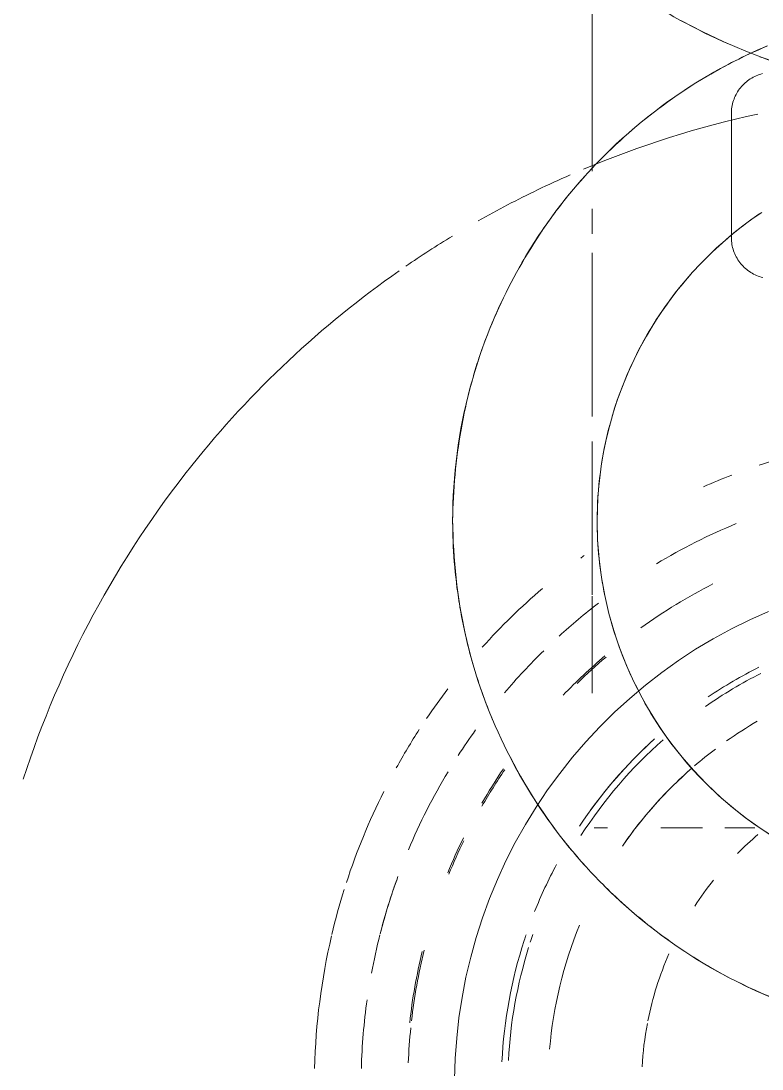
# Model space of a CAD drawing. Header units: millimetres. Extents: x -4000 to 187956, y -58990 to 162485.
# Drawn here: x 158713.2 to 158749.1, y 1749.3 to 1800.1 of the extents above; entities that cross this region are included whole.
import ezdxf

# ---------------------------------------------------------------- set-up
doc = ezdxf.new("R2010")
doc.units = ezdxf.units.MM
doc.layers.add('P-SANR-FIXT', color=6, linetype='Continuous', lineweight=9)

# ---------------------------------------------------------------- blocks, each defined once
blk = doc.blocks.new('C307 - C307-V895-FFS - TANG 1')
at = {"layer": 'P-SANR-FIXT', "color": 90}
for p, q in [((24.874, 148.735), (24.904, 149.731)), ((24.803, 147.742), (24.874, 148.735)), ((24.693, 146.752), (24.803, 147.742)), ((23.555, 141.911), (23.86, 142.859)), ((23.213, 140.975), (23.555, 141.911)), ((23.213, 140.975), (23.555, 141.911)), ((22.834, 140.054), (23.213, 140.975)), ((22.834, 140.054), (23.213, 140.975)), ((22.418, 139.149), (22.834, 140.054)), ((22.418, 139.149), (22.834, 140.054)), ((21.966, 138.261), (22.418, 139.149)), ((21.479, 137.392), (21.966, 138.261)), ((10.359, 137.555), (11.816, 137.555)), ((10.359, 137.555), (11.816, 137.555)), ((12.897, 137.555), (14.914, 137.555)), ((12.897, 137.555), (14.914, 137.555)), ((17.5, 137.555), (18.153, 137.555)), ((20.957, 136.543), (21.479, 137.392)), ((20.957, 136.543), (21.479, 137.392)), ((20.403, 135.716), (20.957, 136.543)), ((20.403, 135.716), (20.957, 136.543)), ((19.815, 134.912), (20.403, 135.716)), ((19.196, 134.131), (19.815, 134.912)), ((18.546, 133.376), (19.196, 134.131)), ((17.866, 132.648), (18.546, 133.376)), ((17.158, 131.947), (17.866, 132.648)), ((17.158, 131.947), (17.866, 132.648)), ((16.422, 131.276), (17.158, 131.947)), ((16.422, 131.276), (17.158, 131.947)), ((15.661, 130.634), (16.422, 131.276)), ((15.661, 130.634), (16.422, 131.276)), ((14.874, 130.023), (15.661, 130.634)), ((14.874, 130.023), (15.661, 130.634)), ((18.24, 127.727), (18.24, 131.017)), ((14.063, 129.444), (14.874, 130.023)), ((14.063, 129.444), (14.874, 130.023)), ((13.23, 128.899), (14.063, 129.444)), ((13.23, 128.899), (14.063, 129.444)), ((12.375, 128.386), (13.23, 128.899)), ((12.375, 128.386), (13.23, 128.899)), ((11.501, 127.909), (12.375, 128.386)), ((11.501, 127.909), (12.375, 128.386)), ((10.608, 127.467), (11.501, 127.909)), ((10.608, 127.467), (11.501, 127.909)), ((18.24, 126.317), (18.24, 127.727)), ((9.699, 127.06), (10.608, 127.467)), ((9.699, 127.06), (10.608, 127.467)), ((18.24, 118.822), (18.24, 126.264)), ((18.24, 109.688), (18.24, 117.61)), ((18.24, 107.554), (18.24, 108.758))]:
    blk.add_line(p, q, dxfattribs=at)
at = {"layer": 'P-SANR-FIXT', "color": 250}
blk.add_line((11.5, 102.937), (11.5, 108.937), dxfattribs=at)
at = {"layer": 'P-SANR-FIXT', "color": 254}
blk.add_line((18.24, 94.245), (18.24, 105.726), dxfattribs=at)
at = {"layer": 'P-SANR-FIXT', "color": 90, "flags": 128}
for points in [[(24.354, 144.789), (24.543, 145.767), (24.693, 146.752), (24.803, 147.742), (24.874, 148.735), (24.904, 149.731)], [(24.354, 144.789), (24.543, 145.767), (24.693, 146.752)], [(23.555, 141.911), (23.86, 142.859), (24.126, 143.819), (24.354, 144.789)], [(23.86, 142.859), (24.126, 143.819), (24.354, 144.789)], [(21.479, 137.392), (21.966, 138.261), (22.418, 139.149)], [(17.866, 132.648), (18.546, 133.376), (19.196, 134.131), (19.815, 134.912), (20.403, 135.716)]]:
    blk.add_lwpolyline(points, dxfattribs=at)
at = {"layer": 'P-SANR-FIXT', "color": 250, "flags": 128}
for points in [[(9.975, 110.88), (10.053, 110.859), (10.129, 110.836), (10.205, 110.809), (10.279, 110.779), (10.352, 110.747), (10.424, 110.711), (10.494, 110.673), (10.562, 110.632), (10.629, 110.588), (10.694, 110.541), (10.758, 110.492), (10.819, 110.441), (10.878, 110.387), (10.935, 110.331), (10.989, 110.272), (11.041, 110.211), (11.091, 110.149), (11.138, 110.084), (11.183, 110.018), (11.225, 109.95), (11.264, 109.88), (11.3, 109.808), (11.334, 109.736), (11.364, 109.662), (11.392, 109.587), (11.416, 109.511), (11.437, 109.433), (11.456, 109.356), (11.471, 109.277), (11.483, 109.198), (11.492, 109.118), (11.497, 109.039), (11.5, 108.959), (11.5, 108.937)], [(11.5, 102.937), (11.498, 102.857), (11.494, 102.777), (11.486, 102.698), (11.474, 102.618), (11.46, 102.54), (11.443, 102.462), (11.422, 102.384), (11.398, 102.308), (11.372, 102.233), (11.342, 102.158), (11.31, 102.085), (11.274, 102.014), (11.236, 101.943), (11.195, 101.875), (11.151, 101.808), (11.104, 101.743), (11.055, 101.68), (11.004, 101.618), (10.95, 101.559), (10.893, 101.502), (10.835, 101.448), (10.774, 101.396), (10.712, 101.346), (10.647, 101.299), (10.581, 101.254), (10.512, 101.212), (10.443, 101.173), (10.371, 101.137), (10.299, 101.104), (10.225, 101.073), (10.15, 101.046), (10.073, 101.021), (9.996, 101)], [(13.944, 98.428), (12.916, 98.965), (11.867, 99.461), (10.8, 99.914), (9.715, 100.324), (8.614, 100.691), (7.5, 101.013), (6.374, 101.291), (5.237, 101.523), (4.092, 101.71), (2.941, 101.85), (1.785, 101.945), (0.626, 101.993), (0, 102)]]:
    blk.add_lwpolyline(points, dxfattribs=at)
at = {"layer": 'P-SANR-FIXT', "color": 90}
for radius, start, end in [(15.849, 349.2116, 356.8719), (15.849, 349.2116, 356.8719), (22.642, 342, 357.2016), (22.642, 342, 357.2016), (22.642, 342, 357.2016), (27.17, 354.1649, 357.7653), (29.434, 351.9531, 358.4583), (31.698, 346.8463, 358.5684), (31.698, 346.8463, 358.5684), (22.332, 342.695, 356.9824), (20.377, 337.6752, 355.1677), (15.849, 336.3786, 348.7322), (15.849, 336.3786, 348.7322), (27.17, 346.1201, 353.4416), (27.248, 346.299, 353.6654), (29.434, 345.7088, 349.409), (22.332, 340.9669, 342), (22.642, 341.2849, 342), (22.642, 341.2849, 342), (22.642, 341.2849, 342), (29.434, 339.951, 345.6187), (31.698, 342.6206, 346.7296), (31.698, 342.6206, 346.7296), (15.849, 321.2465, 326.8889), (15.849, 321.2465, 326.8889), (22.642, 331.8621, 338.2422), (22.642, 331.8621, 338.2422), (22.642, 331.8621, 338.2422), (31.698, 333.3653, 342), (31.698, 333.3653, 342), (27.17, 334.2, 337.9403), (27.248, 333.9385, 337.8555), (15.849, 310.109, 315), (15.849, 310.109, 315), (20.377, 311.1, 325.4276), (29.434, 328.9763, 337.2614), (22.332, 311.5262, 327.2598), (22.642, 312.2463, 326.4179), (22.642, 312.2463, 324), (22.642, 312.2463, 324), (27.17, 325.8119, 330.211), (27.248, 325.8039, 329.9553), (31.698, 327.1043, 331.0182), (31.698, 327.1043, 331.0182), (20.377, 307.0308, 310.6669), (29.434, 324.247, 327.1807), (20.377, 300.1914, 305.1563), (31.698, 322.7503, 325.9532), (22.332, 296.7909, 304.8367), (22.642, 296.6672, 303.8889), (22.642, 296.6672, 303.8889), (22.642, 296.6672, 303.8889), (27.248, 310.3077, 316.1401), (27.17, 310.2973, 314.2785), (29.434, 314.3878, 319.8273), (31.698, 310.658, 318.0202), (31.698, 310.658, 318.0202), (29.434, 307.5574, 312.3882), (27.248, 297.0501, 305.6458), (29.434, 292.5065, 300.9369), (31.698, 306, 306.3625), (31.698, 306, 306.3625), (31.698, 291.223, 293.9243), (31.698, 291.223, 293.9243), (31.698, 284.87, 288.679)]:
    blk.add_arc((0, 150), radius, start, end, dxfattribs=at)
at = {"layer": 'P-SANR-FIXT', "color": 253}
for centre, radius, start, end in [((0, 122.671), 25, 60, 78.0068), ((0, 122.671), 25, 45, 59.9574), ((0, 122.671), 18, 15, 116.7184), ((0, 122.671), 25, 26.2084, 36.6761), ((0, 122.671), 25, 9.6301, 18.0443), ((0, 122.671), 25, 336.6542, 341.9557), ((0, 122.671), 25, 318.0232, 323.3239), ((0, 73), 29, 69.5831, 90)]:
    blk.add_arc(centre, radius, start, end, dxfattribs=at)
at = {"layer": 'P-SANR-FIXT', "color": 250}
for centre, radius, start, end in [((0, 122.671), 18, 0, 180), ((0, 122.671), 25, 36.6761, 41.9768), ((0, 122.671), 25, 18.0443, 23.3458), ((0, 122.671), 18, 303.8599, 360), ((0, 73), 29, 45.4104, 66.4109)]:
    blk.add_arc(centre, radius, start, end, dxfattribs=at)
at = {"layer": 'P-SANR-FIXT', "color": 254}
for centre, radius, start, end in [((0, 150), 48.136, 321.4286, 342.0879), ((0, 122.671), 25, 0, 9.1411), ((0, 122.671), 18, 0, 11.6284), ((0, 122.671), 18, 345, 0), ((0, 122.671), 25, 345, 360), ((0, 150), 48.136, 304.9747, 321.4286), ((0, 122.671), 18, 330, 343.6106), ((0, 122.671), 25, 341.9557, 345), ((0, 122.671), 18, 318.5881, 330), ((0, 122.671), 25, 332.6197, 336.6542), ((0, 150), 48.136, 301.3096, 304.5054), ((0, 122.671), 18, 303.8599, 315), ((0, 122.671), 25, 323.3239, 330), ((0, 150), 48.136, 295.7143, 299.5866), ((0, 150), 48.136, 293.6524, 295.7143), ((0, 150), 48.136, 282.2618, 292.8013), ((0, 122.671), 25, 300.0426, 315), ((0, 122.671), 25, 292.9529, 300)]:
    blk.add_arc(centre, radius, start, end, dxfattribs=at)
at = {"layer": 'P-SANR-FIXT', "color": 250}
for points, knots in [([(42.56, 89.707), (49.426, 91.873), (62.348, 96.734), (84.838, 108.521), (106.16, 127.435), (115.965, 146.843), (119.281, 157.53)], [0, 0, 0, 0, 0.166667, 0.333333, 0.666667, 1, 1, 1, 1]), ([(-25, 122.671), (-24.982, 124.186), (-24.709, 127.134), (-23.619, 131.258), (-21.738, 135.245), (-19.247, 138.834), (-16.146, 141.906), (-12.581, 144.43), (-8.605, 146.261), (-4.887, 147.281), (-1.666, 147.657), (2.049, 147.697), (6.482, 147.019), (10.842, 145.322), (13.902, 143.506), (16.105, 141.846), (18.119, 139.964), (20.433, 137.268), (23.822, 131.682), (24.954, 126.459), (25, 122.671)], [0, 0, 0, 0, 0.055556, 0.111111, 0.166667, 0.222222, 0.277778, 0.333333, 0.388889, 0.444444, 0.479167, 0.513889, 0.583333, 0.652778, 0.6875, 0.722222, 0.756944, 0.791667, 0.861111, 1, 1, 1, 1])]:
    blk.add_open_spline(points, degree=3, knots=knots, dxfattribs=at)
blk.add_open_spline([(25, 122.671), (24.982, 121.156), (24.708, 118.208), (23.619, 114.085), (21.742, 110.102), (20.084, 107.713), (19.152, 106.603)], degree=3, dxfattribs=at)
at = {"layer": 'P-SANR-FIXT', "color": 253}
blk.add_open_spline([(19.152, 106.603), (18.221, 105.493), (16.151, 103.441), (12.942, 101.167), (10.728, 100.071), (9.793, 99.676)], degree=3, knots=[0.2222222, 0.2222222, 0.2222222, 0.2222222, 0.2777778, 0.3333333, 0.372096, 0.372096, 0.372096, 0.372096], dxfattribs=at)
blk = doc.blocks.new('C307 - C307-V948-FFS - TANG 1')
at = {"layer": 'P-SANR-FIXT', "color": 90}
for p, q in [((24.874, 148.735), (24.904, 149.731)), ((24.874, 148.735), (24.904, 149.731)), ((24.803, 147.742), (24.874, 148.735)), ((24.803, 147.742), (24.874, 148.735)), ((24.693, 146.752), (24.803, 147.742)), ((24.693, 146.752), (24.803, 147.742)), ((24.543, 145.767), (24.693, 146.752)), ((24.543, 145.767), (24.693, 146.752)), ((24.354, 144.789), (24.543, 145.767)), ((24.354, 144.789), (24.543, 145.767)), ((24.126, 143.819), (24.354, 144.789)), ((24.126, 143.819), (24.354, 144.789)), ((23.86, 142.859), (24.126, 143.819)), ((23.86, 142.859), (24.126, 143.819)), ((23.555, 141.911), (23.86, 142.859)), ((23.555, 141.911), (23.86, 142.859)), ((23.213, 140.975), (23.555, 141.911)), ((22.834, 140.054), (23.213, 140.975)), ((22.418, 139.149), (22.834, 140.054)), ((21.966, 138.261), (22.418, 139.149)), ((21.966, 138.261), (22.418, 139.149)), ((21.479, 137.392), (21.966, 138.261)), ((21.479, 137.392), (21.966, 138.261)), ((10.359, 137.555), (11.816, 137.555)), ((10.359, 137.555), (11.816, 137.555)), ((12.897, 137.555), (14.914, 137.555)), ((12.897, 137.555), (14.914, 137.555)), ((17.5, 137.555), (18.153, 137.555)), ((20.957, 136.543), (21.479, 137.392)), ((20.957, 136.543), (21.479, 137.392)), ((20.403, 135.716), (20.957, 136.543)), ((20.403, 135.716), (20.957, 136.543)), ((19.815, 134.912), (20.403, 135.716)), ((19.815, 134.912), (20.403, 135.716)), ((19.196, 134.131), (19.815, 134.912)), ((18.546, 133.376), (19.196, 134.131)), ((17.866, 132.648), (18.546, 133.376)), ((17.866, 132.648), (18.546, 133.376)), ((17.158, 131.947), (17.866, 132.648)), ((17.158, 131.947), (17.866, 132.648)), ((16.422, 131.276), (17.158, 131.947)), ((16.422, 131.276), (17.158, 131.947)), ((15.661, 130.634), (16.422, 131.276)), ((15.661, 130.634), (16.422, 131.276)), ((14.874, 130.023), (15.661, 130.634)), ((18.24, 127.727), (18.24, 131.017)), ((14.063, 129.444), (14.874, 130.023)), ((13.23, 128.899), (14.063, 129.444)), ((13.23, 128.899), (14.063, 129.444)), ((12.375, 128.386), (13.23, 128.899)), ((12.375, 128.386), (13.23, 128.899)), ((11.501, 127.909), (12.375, 128.386)), ((10.608, 127.467), (11.501, 127.909)), ((18.24, 126.317), (18.24, 127.727)), ((9.699, 127.06), (10.608, 127.467)), ((9.699, 127.06), (10.608, 127.467)), ((18.24, 118.822), (18.24, 126.264)), ((18.24, 109.688), (18.24, 117.61)), ((18.24, 107.554), (18.24, 108.758))]:
    blk.add_line(p, q, dxfattribs=at)
at = {"layer": 'P-SANR-FIXT', "color": 250}
blk.add_line((11.5, 102.937), (11.5, 108.937), dxfattribs=at)
at = {"layer": 'P-SANR-FIXT', "color": 254}
blk.add_line((18.24, 94.245), (18.24, 105.726), dxfattribs=at)
at = {"layer": 'P-SANR-FIXT', "color": 90, "flags": 128}
for points in [[(22.418, 139.149), (22.834, 140.054), (23.213, 140.975), (23.555, 141.911)], [(18.546, 133.376), (19.196, 134.131), (19.815, 134.912)], [(14.063, 129.444), (14.874, 130.023), (15.661, 130.634)], [(10.608, 127.467), (11.501, 127.909), (12.375, 128.386)]]:
    blk.add_lwpolyline(points, dxfattribs=at)
at = {"layer": 'P-SANR-FIXT', "color": 250, "flags": 128}
for points in [[(9.975, 110.88), (10.053, 110.859), (10.129, 110.836), (10.205, 110.809), (10.279, 110.779), (10.352, 110.747), (10.424, 110.711), (10.494, 110.673), (10.562, 110.632), (10.629, 110.588), (10.694, 110.541), (10.758, 110.492), (10.819, 110.441), (10.878, 110.387), (10.935, 110.331), (10.989, 110.272), (11.041, 110.211), (11.091, 110.149), (11.138, 110.084), (11.183, 110.018), (11.225, 109.95), (11.264, 109.88), (11.3, 109.808), (11.334, 109.736), (11.364, 109.662), (11.392, 109.587), (11.416, 109.511), (11.437, 109.433), (11.456, 109.356), (11.471, 109.277), (11.483, 109.198), (11.492, 109.118), (11.497, 109.039), (11.5, 108.959), (11.5, 108.937)], [(11.5, 102.937), (11.498, 102.857), (11.494, 102.777), (11.486, 102.698), (11.474, 102.618), (11.46, 102.54), (11.443, 102.462), (11.422, 102.384), (11.398, 102.308), (11.372, 102.233), (11.342, 102.158), (11.31, 102.085), (11.274, 102.014), (11.236, 101.943), (11.195, 101.875), (11.151, 101.808), (11.104, 101.743), (11.055, 101.68), (11.004, 101.618), (10.95, 101.559), (10.893, 101.502), (10.835, 101.448), (10.774, 101.396), (10.712, 101.346), (10.647, 101.299), (10.581, 101.254), (10.512, 101.212), (10.443, 101.173), (10.371, 101.137), (10.299, 101.104), (10.225, 101.073), (10.15, 101.046), (10.073, 101.021), (9.996, 101)], [(13.944, 98.428), (12.916, 98.965), (11.867, 99.461), (10.8, 99.914), (9.715, 100.324), (8.614, 100.691), (7.5, 101.013), (6.374, 101.291), (5.237, 101.523), (4.092, 101.71), (2.941, 101.85), (1.785, 101.945), (0.626, 101.993), (0, 102)]]:
    blk.add_lwpolyline(points, dxfattribs=at)
at = {"layer": 'P-SANR-FIXT', "color": 90}
for radius, start, end in [(15.849, 349.2116, 356.8719), (15.849, 349.2116, 356.8719), (22.642, 342, 357.2016), (22.642, 342, 357.2016), (22.642, 342, 357.2016), (27.17, 354.1649, 357.7653), (29.434, 351.9531, 358.4583), (31.698, 346.8463, 358.5684), (31.698, 346.8463, 358.5684), (22.332, 342.695, 356.9824), (20.377, 337.6752, 355.1677), (15.849, 336.3786, 348.7322), (15.849, 336.3786, 348.7322), (27.17, 346.1201, 353.4416), (27.248, 346.299, 353.6654), (29.434, 345.7088, 349.409), (22.332, 340.9669, 342), (22.642, 341.2849, 342), (22.642, 341.2849, 342), (22.642, 341.2849, 342), (29.434, 342, 345.6187), (31.698, 342.6206, 346.7296), (31.698, 342.6206, 346.7296), (15.849, 321.2465, 326.8889), (15.849, 321.2465, 326.8889), (22.642, 331.8621, 338.2422), (22.642, 331.8621, 338.2422), (22.642, 331.8621, 338.2422), (29.434, 339.951, 342), (31.698, 333.3653, 342), (31.698, 333.3653, 342), (27.17, 334.2, 337.9403), (27.248, 333.9385, 337.8555), (15.849, 310.109, 315), (15.849, 310.109, 315), (20.377, 315, 325.4276), (29.434, 328.9763, 337.2614), (22.332, 311.5262, 327.2598), (22.642, 312.2463, 326.4179), (22.642, 312.2463, 324), (22.642, 312.2463, 324), (27.17, 325.8119, 330.211), (27.248, 325.8039, 329.9553), (20.377, 311.1, 315), (31.698, 327.1043, 331.0182), (31.698, 327.1043, 331.0182), (20.377, 307.0308, 310.6669), (29.434, 324.247, 327.1807), (20.377, 300.1914, 305.1563), (31.698, 322.7503, 325.9532), (22.332, 296.7909, 304.8367), (22.642, 296.6672, 303.8889), (22.642, 296.6672, 303.8889), (22.642, 296.6672, 303.8889), (27.248, 310.3077, 316.1401), (27.17, 310.2973, 314.2785), (29.434, 314.3878, 319.8273), (31.698, 310.658, 318.0202), (31.698, 310.658, 318.0202), (29.434, 307.5574, 312.3882), (27.248, 297.0501, 305.6458), (29.434, 292.5065, 300.9369), (31.698, 306, 306.3625), (31.698, 306, 306.3625), (31.698, 291.223, 293.9243), (31.698, 291.223, 293.9243), (31.698, 284.87, 288.679)]:
    blk.add_arc((0, 150), radius, start, end, dxfattribs=at)
at = {"layer": 'P-SANR-FIXT', "color": 253}
for centre, radius, start, end in [((0, 122.671), 25, 60, 78.0068), ((0, 122.671), 25, 45, 59.9574), ((0, 122.671), 18, 15, 116.7184), ((0, 122.671), 25, 26.2084, 36.6761), ((0, 122.671), 25, 9.6301, 18.0443), ((0, 122.671), 25, 336.6542, 341.9557), ((0, 122.671), 25, 318.0232, 323.3239), ((0, 73), 29, 69.5831, 90)]:
    blk.add_arc(centre, radius, start, end, dxfattribs=at)
at = {"layer": 'P-SANR-FIXT', "color": 250}
for centre, radius, start, end in [((0, 122.671), 18, 0, 180), ((0, 122.671), 25, 36.6761, 41.9768), ((0, 122.671), 25, 18.0443, 23.3458), ((0, 122.671), 18, 303.8599, 360), ((0, 73), 29, 45.4104, 66.4109)]:
    blk.add_arc(centre, radius, start, end, dxfattribs=at)
at = {"layer": 'P-SANR-FIXT', "color": 254}
for centre, radius, start, end in [((0, 150), 48.136, 321.4286, 342.0879), ((0, 122.671), 25, 0, 9.1411), ((0, 122.671), 18, 0, 11.6284), ((0, 122.671), 18, 345, 0), ((0, 122.671), 25, 345, 360), ((0, 150), 48.136, 304.9747, 321.4286), ((0, 122.671), 18, 330, 343.6106), ((0, 122.671), 25, 341.9557, 345), ((0, 122.671), 18, 318.5881, 330), ((0, 122.671), 25, 332.6197, 336.6542), ((0, 150), 48.136, 301.3096, 304.5054), ((0, 122.671), 18, 303.8599, 315), ((0, 122.671), 25, 323.3239, 330), ((0, 150), 48.136, 295.7143, 299.5866), ((0, 150), 48.136, 293.6524, 295.7143), ((0, 150), 48.136, 282.2618, 292.8013), ((0, 122.671), 25, 300.0426, 315), ((0, 122.671), 25, 292.9529, 300)]:
    blk.add_arc(centre, radius, start, end, dxfattribs=at)
at = {"layer": 'P-SANR-FIXT', "color": 250}
for points, knots in [([(42.56, 89.707), (49.426, 91.873), (62.348, 96.734), (84.838, 108.521), (106.16, 127.435), (115.965, 146.843), (119.281, 157.53)], [0, 0, 0, 0, 0.166667, 0.333333, 0.666667, 1, 1, 1, 1]), ([(-25, 122.671), (-24.982, 124.186), (-24.709, 127.134), (-23.619, 131.258), (-21.738, 135.245), (-19.247, 138.834), (-16.146, 141.906), (-12.581, 144.43), (-8.605, 146.261), (-4.887, 147.281), (-1.666, 147.657), (2.049, 147.697), (6.482, 147.019), (10.842, 145.322), (13.902, 143.506), (16.105, 141.846), (18.119, 139.964), (20.433, 137.268), (23.822, 131.682), (24.954, 126.459), (25, 122.671)], [0, 0, 0, 0, 0.055556, 0.111111, 0.166667, 0.222222, 0.277778, 0.333333, 0.388889, 0.444444, 0.479167, 0.513889, 0.583333, 0.652778, 0.6875, 0.722222, 0.756944, 0.791667, 0.861111, 1, 1, 1, 1])]:
    blk.add_open_spline(points, degree=3, knots=knots, dxfattribs=at)
blk.add_open_spline([(25, 122.671), (24.982, 121.156), (24.708, 118.208), (23.619, 114.085), (21.742, 110.102), (20.084, 107.713), (19.152, 106.603)], degree=3, dxfattribs=at)
at = {"layer": 'P-SANR-FIXT', "color": 253}
blk.add_open_spline([(19.152, 106.603), (18.221, 105.493), (16.151, 103.441), (12.942, 101.167), (10.728, 100.071), (9.793, 99.676)], degree=3, knots=[0.2222222, 0.2222222, 0.2222222, 0.2222222, 0.2777778, 0.3333333, 0.372096, 0.372096, 0.372096, 0.372096], dxfattribs=at)
blk = doc.blocks.new('CMF2_NHAXUONG_A_rvt-1-FFS - TANG 1')
at = {"layer": 'P-SANR-FIXT', "color": 250, "lineweight": 9, "rotation": 180}
for name in ['C307 - C307-V895-FFS - TANG 1', 'C307 - C307-V948-FFS - TANG 1']:
    blk.add_blockref(name, (158759.145, 1898.501), dxfattribs=at)

msp = doc.modelspace()

# ---------------------------------------------------------------- block references
at = {"lineweight": 5}
msp.add_blockref('CMF2_NHAXUONG_A_rvt-1-FFS - TANG 1', (0, 0), dxfattribs=at)

doc.saveas('drawing.dxf')
